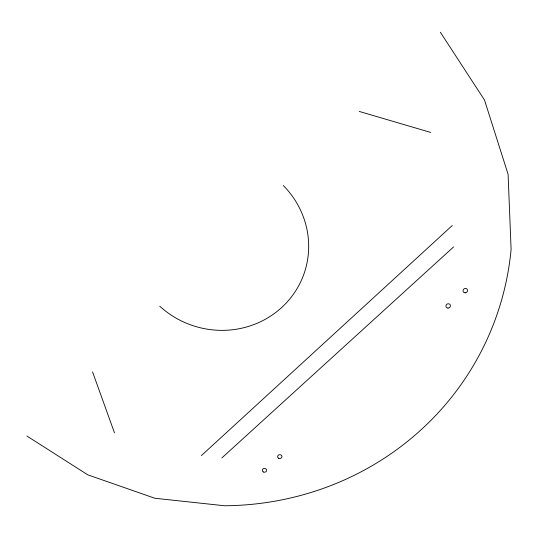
<?xml version="1.0" encoding="UTF-8"?>
<svg xmlns="http://www.w3.org/2000/svg" width="538" height="538" viewBox="0 0 538 538"><rect width="100%" height="100%" fill="white"/><g stroke="black" fill="none" stroke-linecap="round" stroke-linejoin="round"><path stroke-width="0.81" d="M201.367 455.612L452.303 225.483M221.871 457.925L453.635 246.895M359.263 111.433L430.689 132.435M26.9 436.015L87.761 474.825L154.863 498.262L224.581 505.76A299.249 288.523 22.5 0 0 511.1 249.356L508.094 174.319L484.509 100.028L440.36 32.24M92.549 371.899L114.486 432.848M283.358 185.563A89.16 85.73 18.9 0 1 283.634 305.665A89.16 85.73 18.9 0 1 159.779 306.243M465.114 292.806A2.313 2.139 -31.2 0 0 467.334 289.538A2.313 2.139 -31.2 0 0 463.413 289.518A2.313 2.139 -31.2 0 0 465.114 292.806M448.026 308.092A2.293 2.125 -28.1 0 0 450.212 304.858A2.293 2.125 -28.1 0 0 446.305 304.838A2.293 2.125 -28.1 0 0 448.026 308.092M278.691 458.289A2.165 1.937 -2.9 0 0 281.952 456.601A2.165 1.937 -2.9 0 0 278.718 454.933A2.165 1.937 -2.9 0 0 278.691 458.289M263.385 471.987A2.159 1.917 -1.6 0 0 266.619 470.313A2.159 1.917 -1.6 0 0 263.385 468.665A2.159 1.917 -1.6 0 0 263.385 471.987"/></g></svg>
